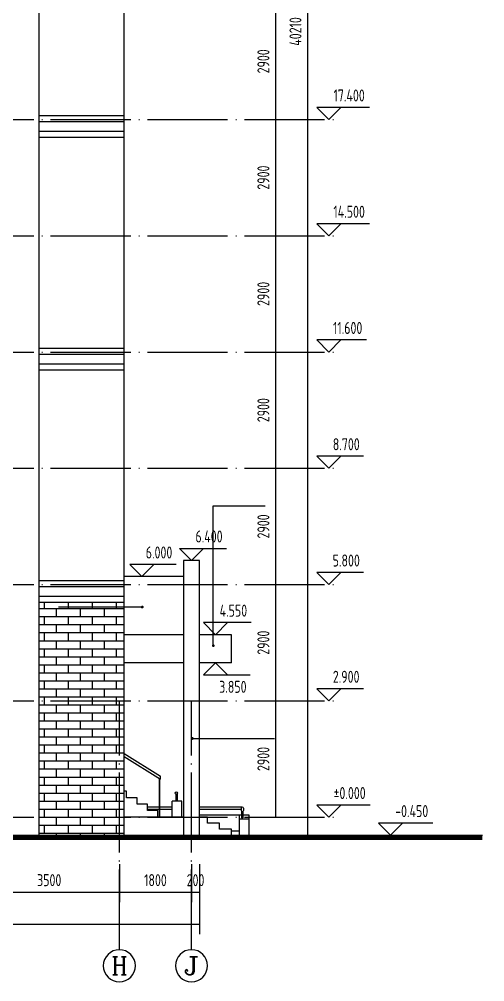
# Model space of a CAD drawing. Extents: x -726032 to 135930, y -151624 to 587044.
# Drawn here: x -496509 to -484895, y 220586 to 244593 of the extents above; entities that cross this region are included whole.
import ezdxf
from ezdxf.enums import TextEntityAlignment as Align

# ---------------------------------------------------------------- set-up
doc = ezdxf.new("R2010")
doc.units = 0
doc.header["$LTSCALE"] = 1000
doc.header["$MEASUREMENT"] = 0
doc.linetypes.add('DOTE', pattern=[2.42, 2, -0.2, 0.02, -0.2])
doc.layers.get('0').update_dxf_attribs({"linetype": 'CONTINUOUS'})
doc.layers.get('DEFPOINTS').update_dxf_attribs({"color": 1, "linetype": 'CONTINUOUS'})
for name, color, linetype in [('AXIS', 245, 'CONTINUOUS'), ('AXIS_TEXT', 7, 'CONTINUOUS'), ('DOTE', 8, 'DOTE'), ('PUB_DIM', 245, 'CONTINUOUS'), ('引线', 213, 'CONTINUOUS'), ('栏杆', 126, 'CONTINUOUS'), ('装饰线', 252, 'CONTINUOUS')]:
    doc.layers.add(name, color=color, linetype=linetype)
doc.styles.add('COMPLEX', font='COMPLEX')
doc.styles.add('DIM_FONT', font='isocp.shx', dxfattribs={"width": 0.8})
doc.dimstyles.new('AXIS', dxfattribs={"dimtxt": 300, "dimasz": 1, "dimexe": 250, "dimexo": 300, "dimgap": 150, "dimtad": 1, "dimdec": 0, "dimzin": 0, "dimdsep": 46, "dimtxsty": 'DIM_FONT', "dimcen": 0.09, "dimse1": 1, "dimse2": 1, "dimclrt": 142, "dimadec": 0, "dimazin": 0, "dimtfac": 1, "dimtdec": 0, "dimtix": 1, "dimtmove": 2, "dimatfit": 3, "dimfxl": 1, "dimtolj": 1, "dimtzin": 0, "dimarcsym": 0})
doc.dimstyles.new('DIMN', dxfattribs={"dimtxt": 300, "dimasz": 1, "dimexe": 250, "dimexo": 300, "dimgap": 150, "dimtad": 1, "dimdec": 0, "dimzin": 0, "dimdsep": 46, "dimtxsty": 'DIM_FONT', "dimcen": 0.09, "dimclrt": 142, "dimadec": 0, "dimazin": 0, "dimtfac": 1, "dimtdec": 0, "dimtix": 1, "dimtmove": 2, "dimatfit": 3, "dimfxl": 1, "dimtolj": 1, "dimtzin": 0, "dimarcsym": 0})

# ---------------------------------------------------------------- blocks, each defined once
blk = doc.blocks.new('*D2786')
at = {"layer": 'DEFPOINTS', "color": 0, "transparency": 16777216}
for p in [(-491118, 239193), (-491118, 236293), (-490118, 236293)]:
    blk.add_point(p, dxfattribs=at)
at = {"layer": 'PUB_DIM', "color": 0, "lineweight": -2, "transparency": 16777216}
blk.add_line((-490118, 239192), (-490118, 236294), dxfattribs=at)
at = {"layer": 'PUB_DIM', "color": 0, "transparency": 16777216}
for points in [[(-490118, 239192), (-490118, 239192), (-490118, 239193)], [(-490118, 236294), (-490118, 236294), (-490118, 236293)]]:
    blk.add_solid(points, dxfattribs=at)
at = {"layer": 'PUB_DIM', "color": 142, "transparency": 16777216, "insert": (-490418, 237743), "char_height": 300, "attachment_point": 5, "rotation": 90, "style": 'DIM_FONT'}
blk.add_mtext('\\A1;2900', dxfattribs=at)
blk = doc.blocks.new('*D2787')
at = {"layer": 'DEFPOINTS', "color": 0, "transparency": 16777216}
for p in [(-490318, 264393), (-490318, 224183), (-489318, 224183)]:
    blk.add_point(p, dxfattribs=at)
at = {"layer": 'PUB_DIM', "color": 0, "lineweight": -2, "transparency": 16777216}
blk.add_line((-489318, 264392), (-489318, 224184), dxfattribs=at)
at = {"layer": 'PUB_DIM', "color": 0, "transparency": 16777216}
for points in [[(-489318, 264392), (-489318, 264392), (-489318, 264393)], [(-489318, 224184), (-489318, 224184), (-489318, 224183)]]:
    blk.add_solid(points, dxfattribs=at)
at = {"layer": 'PUB_DIM', "color": 142, "transparency": 16777216, "insert": (-489618, 244288), "char_height": 300, "attachment_point": 5, "rotation": 90, "style": 'DIM_FONT'}
blk.add_mtext('\\A1;40210', dxfattribs=at)
blk = doc.blocks.new('*D116')
at = {"layer": 'AXIS', "color": 0, "lineweight": -2, "transparency": 16777216}
for p, q in [((-512811, 222720), (-512811, 221770)), ((-492011, 222720), (-492011, 221770)), ((-512810, 222020), (-492012, 222020))]:
    blk.add_line(p, q, dxfattribs=at)
at = {"layer": 'AXIS', "color": 0, "transparency": 16777216}
for points in [[(-512810, 222020), (-512810, 222020), (-512811, 222020)], [(-492012, 222020), (-492012, 222020), (-492011, 222020)]]:
    blk.add_solid(points, dxfattribs=at)
at = {"layer": 'DEFPOINTS', "color": 0, "transparency": 16777216}
for p in [(-512811, 223020), (-492011, 223020), (-492011, 222020)]:
    blk.add_point(p, dxfattribs=at)
at = {"layer": 'AXIS', "color": 142, "transparency": 16777216, "insert": (-502411, 222320), "char_height": 300, "attachment_point": 5, "style": 'DIM_FONT'}
blk.add_mtext('\\A1;20800', dxfattribs=at)
blk = doc.blocks.new('_AXISO')
blk.add_circle((0, 0), 0.5)
at = {"layer": 'AXIS_TEXT', "style": 'COMPLEX', "width": 1.041667}
blk.add_attdef('A', text='', height=0.56, dxfattribs=at).set_placement((-0.25, -0.28), (0.25, -0.28), align=Align.FIT)
blk = doc.blocks.new('*D118')
at = {"layer": 'AXIS', "color": 0, "lineweight": -2, "transparency": 16777216}
for p, q in [((-494011, 223520), (-494011, 222570)), ((-492211, 223520), (-492211, 222570)), ((-494010, 222820), (-492212, 222820))]:
    blk.add_line(p, q, dxfattribs=at)
at = {"layer": 'AXIS', "color": 0, "transparency": 16777216}
for points in [[(-494010, 222820), (-494010, 222820), (-494011, 222820)], [(-492212, 222820), (-492212, 222820), (-492211, 222820)]]:
    blk.add_solid(points, dxfattribs=at)
at = {"layer": 'DEFPOINTS', "color": 0, "transparency": 16777216}
for p in [(-494011, 223820), (-492211, 223820), (-492211, 222820)]:
    blk.add_point(p, dxfattribs=at)
at = {"layer": 'AXIS', "color": 142, "transparency": 16777216, "insert": (-493111, 223120), "char_height": 300, "attachment_point": 5, "style": 'DIM_FONT'}
blk.add_mtext('\\A1;1800', dxfattribs=at)
blk = doc.blocks.new('*D2861')
at = {"layer": 'AXIS', "color": 0, "lineweight": -2, "transparency": 16777216}
blk.add_line((-497510, 222820), (-494012, 222820), dxfattribs=at)
at = {"layer": 'AXIS', "color": 0, "transparency": 16777216}
for points in [[(-497510, 222820), (-497510, 222820), (-497511, 222820)], [(-494012, 222820), (-494012, 222820), (-494011, 222820)]]:
    blk.add_solid(points, dxfattribs=at)
at = {"layer": 'DEFPOINTS', "color": 0, "transparency": 16777216}
for p in [(-497511, 223820), (-494011, 223820), (-494011, 222820)]:
    blk.add_point(p, dxfattribs=at)
at = {"layer": 'AXIS', "color": 142, "transparency": 16777216, "insert": (-495761, 223120), "char_height": 300, "attachment_point": 5, "style": 'DIM_FONT'}
blk.add_mtext('\\A1;3500', dxfattribs=at)
blk = doc.blocks.new('*D2868')
at = {"layer": 'DEFPOINTS', "color": 0, "transparency": 16777216}
for p in [(-491118, 233393), (-491118, 230493), (-490118, 230493)]:
    blk.add_point(p, dxfattribs=at)
at = {"layer": 'PUB_DIM', "color": 0, "lineweight": -2, "transparency": 16777216}
blk.add_line((-490118, 233392), (-490118, 230494), dxfattribs=at)
at = {"layer": 'PUB_DIM', "color": 0, "transparency": 16777216}
for points in [[(-490118, 233392), (-490118, 233392), (-490118, 233393)], [(-490118, 230494), (-490118, 230494), (-490118, 230493)]]:
    blk.add_solid(points, dxfattribs=at)
at = {"layer": 'PUB_DIM', "color": 142, "transparency": 16777216, "insert": (-490418, 231943), "char_height": 300, "attachment_point": 5, "rotation": 90, "style": 'DIM_FONT'}
blk.add_mtext('\\A1;2900', dxfattribs=at)
blk = doc.blocks.new('*D2869')
at = {"layer": 'DEFPOINTS', "color": 0, "transparency": 16777216}
for p in [(-491118, 230493), (-491118, 227593), (-490118, 227593)]:
    blk.add_point(p, dxfattribs=at)
at = {"layer": 'PUB_DIM', "color": 0, "lineweight": -2, "transparency": 16777216}
blk.add_line((-490118, 230492), (-490118, 227594), dxfattribs=at)
at = {"layer": 'PUB_DIM', "color": 0, "transparency": 16777216}
for points in [[(-490118, 230492), (-490118, 230492), (-490118, 230493)], [(-490118, 227594), (-490118, 227594), (-490118, 227593)]]:
    blk.add_solid(points, dxfattribs=at)
at = {"layer": 'PUB_DIM', "color": 142, "transparency": 16777216, "insert": (-490418, 229043), "char_height": 300, "attachment_point": 5, "rotation": 90, "style": 'DIM_FONT'}
blk.add_mtext('\\A1;2900', dxfattribs=at)
blk = doc.blocks.new('*D2870')
at = {"layer": 'DEFPOINTS', "color": 0, "transparency": 16777216}
for p in [(-491118, 227593), (-491118, 224693), (-490118, 224693)]:
    blk.add_point(p, dxfattribs=at)
at = {"layer": 'PUB_DIM', "color": 0, "lineweight": -2, "transparency": 16777216}
blk.add_line((-490118, 227592), (-490118, 224694), dxfattribs=at)
at = {"layer": 'PUB_DIM', "color": 0, "transparency": 16777216}
for points in [[(-490118, 227592), (-490118, 227592), (-490118, 227593)], [(-490118, 224694), (-490118, 224694), (-490118, 224693)]]:
    blk.add_solid(points, dxfattribs=at)
at = {"layer": 'PUB_DIM', "color": 142, "transparency": 16777216, "insert": (-490418, 226143), "char_height": 300, "attachment_point": 5, "rotation": 90, "style": 'DIM_FONT'}
blk.add_mtext('\\A1;2900', dxfattribs=at)
blk = doc.blocks.new('*D119')
at = {"layer": 'AXIS', "color": 0, "lineweight": -2, "transparency": 16777216}
for p, q in [((-492211, 223520), (-492211, 222570)), ((-492011, 223520), (-492011, 222570)), ((-492212, 222820), (-492213, 222820)), ((-492211, 222820), (-492011, 222820)), ((-492010, 222820), (-492009, 222820))]:
    blk.add_line(p, q, dxfattribs=at)
at = {"layer": 'AXIS', "color": 0, "transparency": 16777216}
for points in [[(-492212, 222820), (-492212, 222820), (-492211, 222820)], [(-492010, 222820), (-492010, 222820), (-492011, 222820)]]:
    blk.add_solid(points, dxfattribs=at)
at = {"layer": 'DEFPOINTS', "color": 0, "transparency": 16777216}
for p in [(-492211, 223820), (-492011, 223820), (-492011, 222820)]:
    blk.add_point(p, dxfattribs=at)
at = {"layer": 'AXIS', "color": 142, "transparency": 16777216, "insert": (-492111, 223120), "char_height": 300, "attachment_point": 5, "style": 'DIM_FONT'}
blk.add_mtext('\\A1;200', dxfattribs=at)
blk = doc.blocks.new('*D2871')
at = {"layer": 'DEFPOINTS', "color": 0, "transparency": 16777216}
for p in [(-491118, 236293), (-491118, 233393), (-490118, 233393)]:
    blk.add_point(p, dxfattribs=at)
at = {"layer": 'PUB_DIM', "color": 0, "lineweight": -2, "transparency": 16777216}
blk.add_line((-490118, 236292), (-490118, 233394), dxfattribs=at)
at = {"layer": 'PUB_DIM', "color": 0, "transparency": 16777216}
for points in [[(-490118, 236292), (-490118, 236292), (-490118, 236293)], [(-490118, 233394), (-490118, 233394), (-490118, 233393)]]:
    blk.add_solid(points, dxfattribs=at)
at = {"layer": 'PUB_DIM', "color": 142, "transparency": 16777216, "insert": (-490418, 234843), "char_height": 300, "attachment_point": 5, "rotation": 90, "style": 'DIM_FONT'}
blk.add_mtext('\\A1;2900', dxfattribs=at)
blk = doc.blocks.new('*D2930')
at = {"layer": 'DEFPOINTS', "color": 0, "transparency": 16777216}
for p in [(-491118, 244993), (-491118, 242093), (-490118, 242093)]:
    blk.add_point(p, dxfattribs=at)
at = {"layer": 'PUB_DIM', "color": 0, "lineweight": -2, "transparency": 16777216}
blk.add_line((-490118, 244992), (-490118, 242094), dxfattribs=at)
at = {"layer": 'PUB_DIM', "color": 0, "transparency": 16777216}
for points in [[(-490118, 244992), (-490118, 244992), (-490118, 244993)], [(-490118, 242094), (-490118, 242094), (-490118, 242093)]]:
    blk.add_solid(points, dxfattribs=at)
at = {"layer": 'PUB_DIM', "color": 142, "transparency": 16777216, "insert": (-490418, 243543), "char_height": 300, "attachment_point": 5, "rotation": 90, "style": 'DIM_FONT'}
blk.add_mtext('\\A1;2900', dxfattribs=at)
blk = doc.blocks.new('*D2931')
at = {"layer": 'DEFPOINTS', "color": 0, "transparency": 16777216}
for p in [(-491118, 242093), (-491118, 239193), (-490118, 239193)]:
    blk.add_point(p, dxfattribs=at)
at = {"layer": 'PUB_DIM', "color": 0, "lineweight": -2, "transparency": 16777216}
blk.add_line((-490118, 242092), (-490118, 239194), dxfattribs=at)
at = {"layer": 'PUB_DIM', "color": 0, "transparency": 16777216}
for points in [[(-490118, 242092), (-490118, 242092), (-490118, 242093)], [(-490118, 239194), (-490118, 239194), (-490118, 239193)]]:
    blk.add_solid(points, dxfattribs=at)
at = {"layer": 'PUB_DIM', "color": 142, "transparency": 16777216, "insert": (-490418, 240643), "char_height": 300, "attachment_point": 5, "rotation": 90, "style": 'DIM_FONT'}
blk.add_mtext('\\A1;2900', dxfattribs=at)

msp = doc.modelspace()

# ---------------------------------------------------------------- hatches: boundary and pattern name
at = {"layer": '装饰线'}
h = msp.add_hatch(dxfattribs=at)
h.set_pattern_fill('AR-BRSTD', color=35, scale=75, style=0)
h.set_pattern_definition([(0, (-503080.74, 224692.5), (0, 200.025), []), (90, (-503080.74, 224692.5), (-300, 200.025), [200.025, -200.025])])
h.paths.add_polyline_path([(-496011.1, 224242.5), (-493891.1, 224242.5), (-493891.1, 230042.5), (-496011.1, 230042.5)])

# ---------------------------------------------------------------- linework, layer by layer
for p, q in [((-493891.1, 224242.5), (-493891.1, 260492.5)), ((-496011.1, 224242.5), (-496011.1, 257992)), ((-492011.1, 231092.5), (-492411.1, 231092.5)), ((-492411.1, 231092.5), (-492411.1, 224242.5)), ((-492011.1, 224242.5), (-492011.1, 231092.5)), ((-492411.1, 230692.5), (-493891.1, 230692.5)), ((-492411.1, 229242.5), (-493891.1, 229242.5)), ((-491211.1, 229242.5), (-492011.1, 229242.5)), ((-491211.1, 228542.5), (-491211.1, 229242.5)), ((-492411.1, 228542.5), (-493891.1, 228542.5)), ((-491211.1, 228542.5), (-492011.1, 228542.5)), ((-492451.1, 225092.5), (-492691.1, 225092.5)), ((-492691.1, 224692.5), (-492691.1, 225092.5)), ((-492451.1, 224692.5), (-492451.1, 225092.5)), ((-490959.9, 224742.9), (-492011.1, 224742.9)), ((-491011.1, 224242.5), (-491011.1, 224742.9)), ((-490771.1, 224742.9), (-490927.9, 224742.9)), ((-490771.1, 224242.5), (-490771.1, 224742.9)), ((-492411.1, 224692.9), (-493891.1, 224692.9)), ((-491811.1, 224692.9), (-492011.1, 224692.9)), ((-491811.1, 224542.5), (-491811.1, 224692.9)), ((-491511.1, 224542.5), (-491811.1, 224542.5)), ((-491511.1, 224392.5), (-491511.1, 224542.5)), ((-490771.1, 224642.9), (-491011.1, 224642.9)), ((-519282.2, 224242.5), (-484954.8, 224242.5)), ((-491211.1, 224392.5), (-491511.1, 224392.5)), ((-491211.1, 224242.5), (-491211.1, 224392.5)), ((-491011.1, 224342.9), (-491211.1, 224342.9))]:
    msp.add_line(p, q)
at = {"const_width": 120}
msp.add_lwpolyline([(-519282.2, 224182.5), (-484954.8, 224182.5)], dxfattribs=at)
at = {"layer": 'DOTE'}
for p, q in [((-517509.1, 242092.5), (-488652.4, 242092.5)), ((-517509.1, 239192.5), (-488652.4, 239192.5)), ((-517509.1, 236292.5), (-488652.4, 236292.5)), ((-517509.1, 233392.5), (-488652.4, 233392.5)), ((-517509.1, 230492.5), (-488652.4, 230492.5)), ((-517509.1, 227592.5), (-488652.4, 227592.5)), ((-494011.2, 221386.2), (-494011.2, 227592.5)), ((-492211.2, 221386.2), (-492211.2, 227592.5)), ((-517509.1, 224692.5), (-488652.4, 224692.5))]:
    msp.add_line(p, q, dxfattribs=at)
at = {"layer": 'PUB_DIM'}
for p, q in [((-489082.5, 242392.5), (-488782.5, 242092.5)), ((-487774.3, 242392.5), (-489082.5, 242392.5)), ((-488782.5, 242092.5), (-488482.5, 242392.5)), ((-489082.5, 239492.5), (-488782.5, 239192.5)), ((-487774.3, 239492.5), (-489082.5, 239492.5)), ((-488782.5, 239192.5), (-488482.5, 239492.5)), ((-489082.5, 236592.5), (-488782.5, 236292.5)), ((-487846.3, 236592.5), (-489082.5, 236592.5)), ((-488782.5, 236292.5), (-488482.5, 236592.5)), ((-489082.5, 233692.5), (-488782.5, 233392.5)), ((-487918.3, 233692.5), (-489082.5, 233692.5)), ((-488782.5, 233392.5), (-488482.5, 233692.5)), ((-492511.1, 231392.5), (-492211.1, 231092.5)), ((-492511.1, 231392.5), (-491337.3, 231392.5)), ((-492211.1, 231092.5), (-491911.1, 231392.5)), ((-493451.4, 230692.5), (-493751.4, 230992.5)), ((-492591.8, 230992.5), (-493751.4, 230992.5)), ((-493151.4, 230992.5), (-493451.4, 230692.5)), ((-489082.5, 230792.5), (-488782.5, 230492.5)), ((-487918.3, 230792.5), (-489082.5, 230792.5)), ((-488782.5, 230492.5), (-488482.5, 230792.5)), ((-491911.1, 229542.5), (-491611.1, 229242.5)), ((-490722.9, 229542.5), (-491911.1, 229542.5)), ((-491611.1, 229242.5), (-491311.1, 229542.5)), ((-491911.1, 228242.5), (-491611.1, 228542.5)), ((-491611.1, 228542.5), (-491311.1, 228242.5)), ((-491911.1, 228242.5), (-490746.9, 228242.5)), ((-489082.5, 227892.5), (-488782.5, 227592.5)), ((-487923.6, 227892.5), (-489082.5, 227892.5)), ((-488782.5, 227592.5), (-488482.5, 227892.5)), ((-489082.5, 224992.5), (-488782.5, 224692.5)), ((-487750.3, 224992.5), (-489082.5, 224992.5)), ((-488782.5, 224692.5), (-488482.5, 224992.5)), ((-487545.4, 224542.5), (-487245.4, 224242.5)), ((-486189.2, 224542.5), (-487545.4, 224542.5)), ((-487245.4, 224242.5), (-486945.4, 224542.5))]:
    msp.add_line(p, q, dxfattribs=at)
at = {"layer": '引线'}
for p, q in [((-491666.9, 232454.5), (-490371.4, 232454.5)), ((-491666.9, 228969.2), (-491666.9, 232454.5)), ((-493439.1, 229932.7), (-495525.6, 229932.7)), ((-492190.1, 226653.9), (-490143.2, 226653.9))]:
    msp.add_line(p, q, dxfattribs=at)
at = {"layer": '引线', "const_width": 34.8}
for points in [[(-493456.7, 229932.7, 1), (-493421.4, 229932.7, 1)], [(-491684.5, 228969.2, 1), (-491649.3, 228969.2, 1)], [(-492207.7, 226653.9, 1), (-492172.4, 226653.9, 1)]]:
    msp.add_lwpolyline(points, format="xyb", close=True, dxfattribs=at)
at = {"layer": '栏杆'}
for p, q in [((-493891.1, 226276.7), (-492985.3, 225715.8)), ((-493891.1, 226201.7), (-492985.3, 225640.8)), ((-492985.3, 225640.8), (-492985.3, 225715.8)), ((-493013.1, 224692.5), (-493013.1, 225658)), ((-493001.1, 224692.5), (-493001.1, 225650.5)), ((-493831.1, 225338.5), (-493891.1, 225338.5)), ((-493831.1, 225177.5), (-493831.1, 225338.5)), ((-492605.1, 225262.5), (-492605.1, 225092.5)), ((-492573.1, 225262.5), (-492573.1, 225092.5)), ((-493571.1, 225177.5), (-493831.1, 225177.5)), ((-493571.1, 225016.5), (-493571.1, 225177.5)), ((-493311.1, 225016.5), (-493571.1, 225016.5)), ((-493311.1, 224854.5), (-493311.1, 225016.5)), ((-492691.1, 224942.9), (-493311.1, 224942.9)), ((-490943.9, 224942.9), (-492011.1, 224942.9)), ((-492691.1, 224882.9), (-493311.1, 224882.9)), ((-493051.1, 224854.5), (-493311.1, 224854.5)), ((-493051.1, 224692.5), (-493051.1, 224854.5)), ((-490973.9, 224882.9), (-492011.1, 224882.9)), ((-490973.9, 224912.9), (-490973.9, 224860.6)), ((-490959.9, 224830.6), (-490959.9, 224676.6)), ((-490927.9, 224830.6), (-490927.9, 224676.6)), ((-490913.9, 224912.9), (-490913.9, 224860.6)), ((-490959.9, 224676.6), (-490927.9, 224676.6))]:
    msp.add_line(p, q, dxfattribs=at)
msp.add_circle((-492589.1, 225292.5), 30, dxfattribs=at)
for centre, start, end in [((-490943.9, 224912.9), 0, 180), ((-490943.9, 224860.6), 180, 0)]:
    msp.add_arc(centre, 30, start, end, dxfattribs=at)
at = {"layer": '装饰线'}
for p, q in [((-496011.1, 242192.5), (-493891.1, 242192.5)), ((-496011.1, 242042.5), (-493891.1, 242042.5)), ((-493891.1, 241792.5), (-496011.1, 241792.5)), ((-493891.1, 241642.5), (-496011.1, 241642.5)), ((-496011.1, 236392.5), (-493891.1, 236392.5)), ((-496011.1, 236242.5), (-493891.1, 236242.5)), ((-493891.1, 235992.5), (-496011.1, 235992.5)), ((-493891.1, 235842.5), (-496011.1, 235842.5)), ((-496011.1, 230592.5), (-493891.1, 230592.5)), ((-496011.1, 230442.5), (-493891.1, 230442.5)), ((-493891.1, 230192.5), (-496011.1, 230192.5)), ((-493891.1, 230042.5), (-496011.1, 230042.5))]:
    msp.add_line(p, q, dxfattribs=at)

# ---------------------------------------------------------------- block references
at = {"layer": 'AXIS'}
ref = msp.add_blockref('_AXISO', (-494011.2, 220986.2), dxfattribs=dict(at, xscale=-800, yscale=800, zscale=800))
ref.add_attrib('A', 'H', dxfattribs={"layer": 'AXIS_TEXT', "height": 448, "style": 'COMPLEX', "width": 0.9375}).set_placement((-494211.2, 220762.2), (-493811.2, 220762.2), align=Align.FIT)
ref = msp.add_blockref('_AXISO', (-492211.2, 220986.2), dxfattribs=dict(at, xscale=-800, yscale=800, zscale=800))
ref.add_attrib('A', 'J', dxfattribs={"layer": 'AXIS_TEXT', "height": 448, "style": 'COMPLEX', "width": 1.704545}).set_placement((-492411.2, 220762.2), (-492011.2, 220762.2), align=Align.FIT)

# ---------------------------------------------------------------- texts
at = {"layer": 'PUB_DIM', "style": 'DIM_FONT', "width": 0.8}
for s, p in [('17.400', (-488278.4, 242692.5)), ('14.500', (-488278.4, 239792.5)), ('11.600', (-488314.4, 236892.5)), ('8.700', (-488350.4, 233992.5)), ('6.400', (-491774.2, 231692.5)), ('6.000', (-493021.6, 231292.5)), ('5.800', (-488350.4, 231092.5)), ('4.550', (-491167, 229842.5)), ('2.900', (-488353, 228192.5)), ('3.850', (-491179, 227942.5)), ('%%p0.000', (-488266.4, 225292.5)), ('-0.450', (-486717.3, 224842.5))]:
    msp.add_text(s, height=300, dxfattribs=at).set_placement(p, align=Align.MIDDLE)

# ---------------------------------------------------------------- dimensions: what is measured, and where the dimension line sits
at = {"layer": 'AXIS'}
for p1, p2, dimstyle, picture, middle in [((-497511.1, 223820), (-494011.2, 223820), 'AXIS', '*D2861', (-495761.2, 223120)), ((-494011.2, 223820), (-492211.2, 223820), 'DIMN', '*D118', (-493111.2, 223120)), ((-492211.2, 223820), (-492011.1, 223820), 'DIMN', '*D119', (-492111.2, 223120)), ((-512811.2, 223020), (-492011.1, 223020), 'DIMN', '*D116', (-502411.2, 222320))]:
    dim = msp.add_aligned_dim(p1=p1, p2=p2, distance=-1000, dimstyle=dimstyle, dxfattribs=at)
    dim.commit()
    dim.dimension.update_dxf_attribs({"geometry": picture, "text_midpoint": middle})
at = {"layer": 'PUB_DIM'}
for p1, p2, picture, middle in [((-490318.2, 264392.5), (-490318.2, 224182.5), '*D2787', (-489618.2, 244287.5)), ((-491118.2, 244992.5), (-491118.2, 242092.5), '*D2930', (-490418.2, 243542.5)), ((-491118.2, 242092.5), (-491118.2, 239192.5), '*D2931', (-490418.2, 240642.5)), ((-491118.2, 239192.5), (-491118.2, 236292.5), '*D2786', (-490418.2, 237742.5)), ((-491118.2, 236292.5), (-491118.2, 233392.5), '*D2871', (-490418.2, 234842.5)), ((-491118.2, 233392.5), (-491118.2, 230492.5), '*D2868', (-490418.2, 231942.5)), ((-491118.2, 230492.5), (-491118.2, 227592.5), '*D2869', (-490418.2, 229042.5)), ((-491118.2, 227592.5), (-491118.2, 224692.5), '*D2870', (-490418.2, 226142.5))]:
    dim = msp.add_aligned_dim(p1=p1, p2=p2, distance=1000, dimstyle='AXIS', dxfattribs=at)
    dim.commit()
    dim.dimension.update_dxf_attribs({"geometry": picture, "text_midpoint": middle})

doc.saveas('drawing.dxf')
